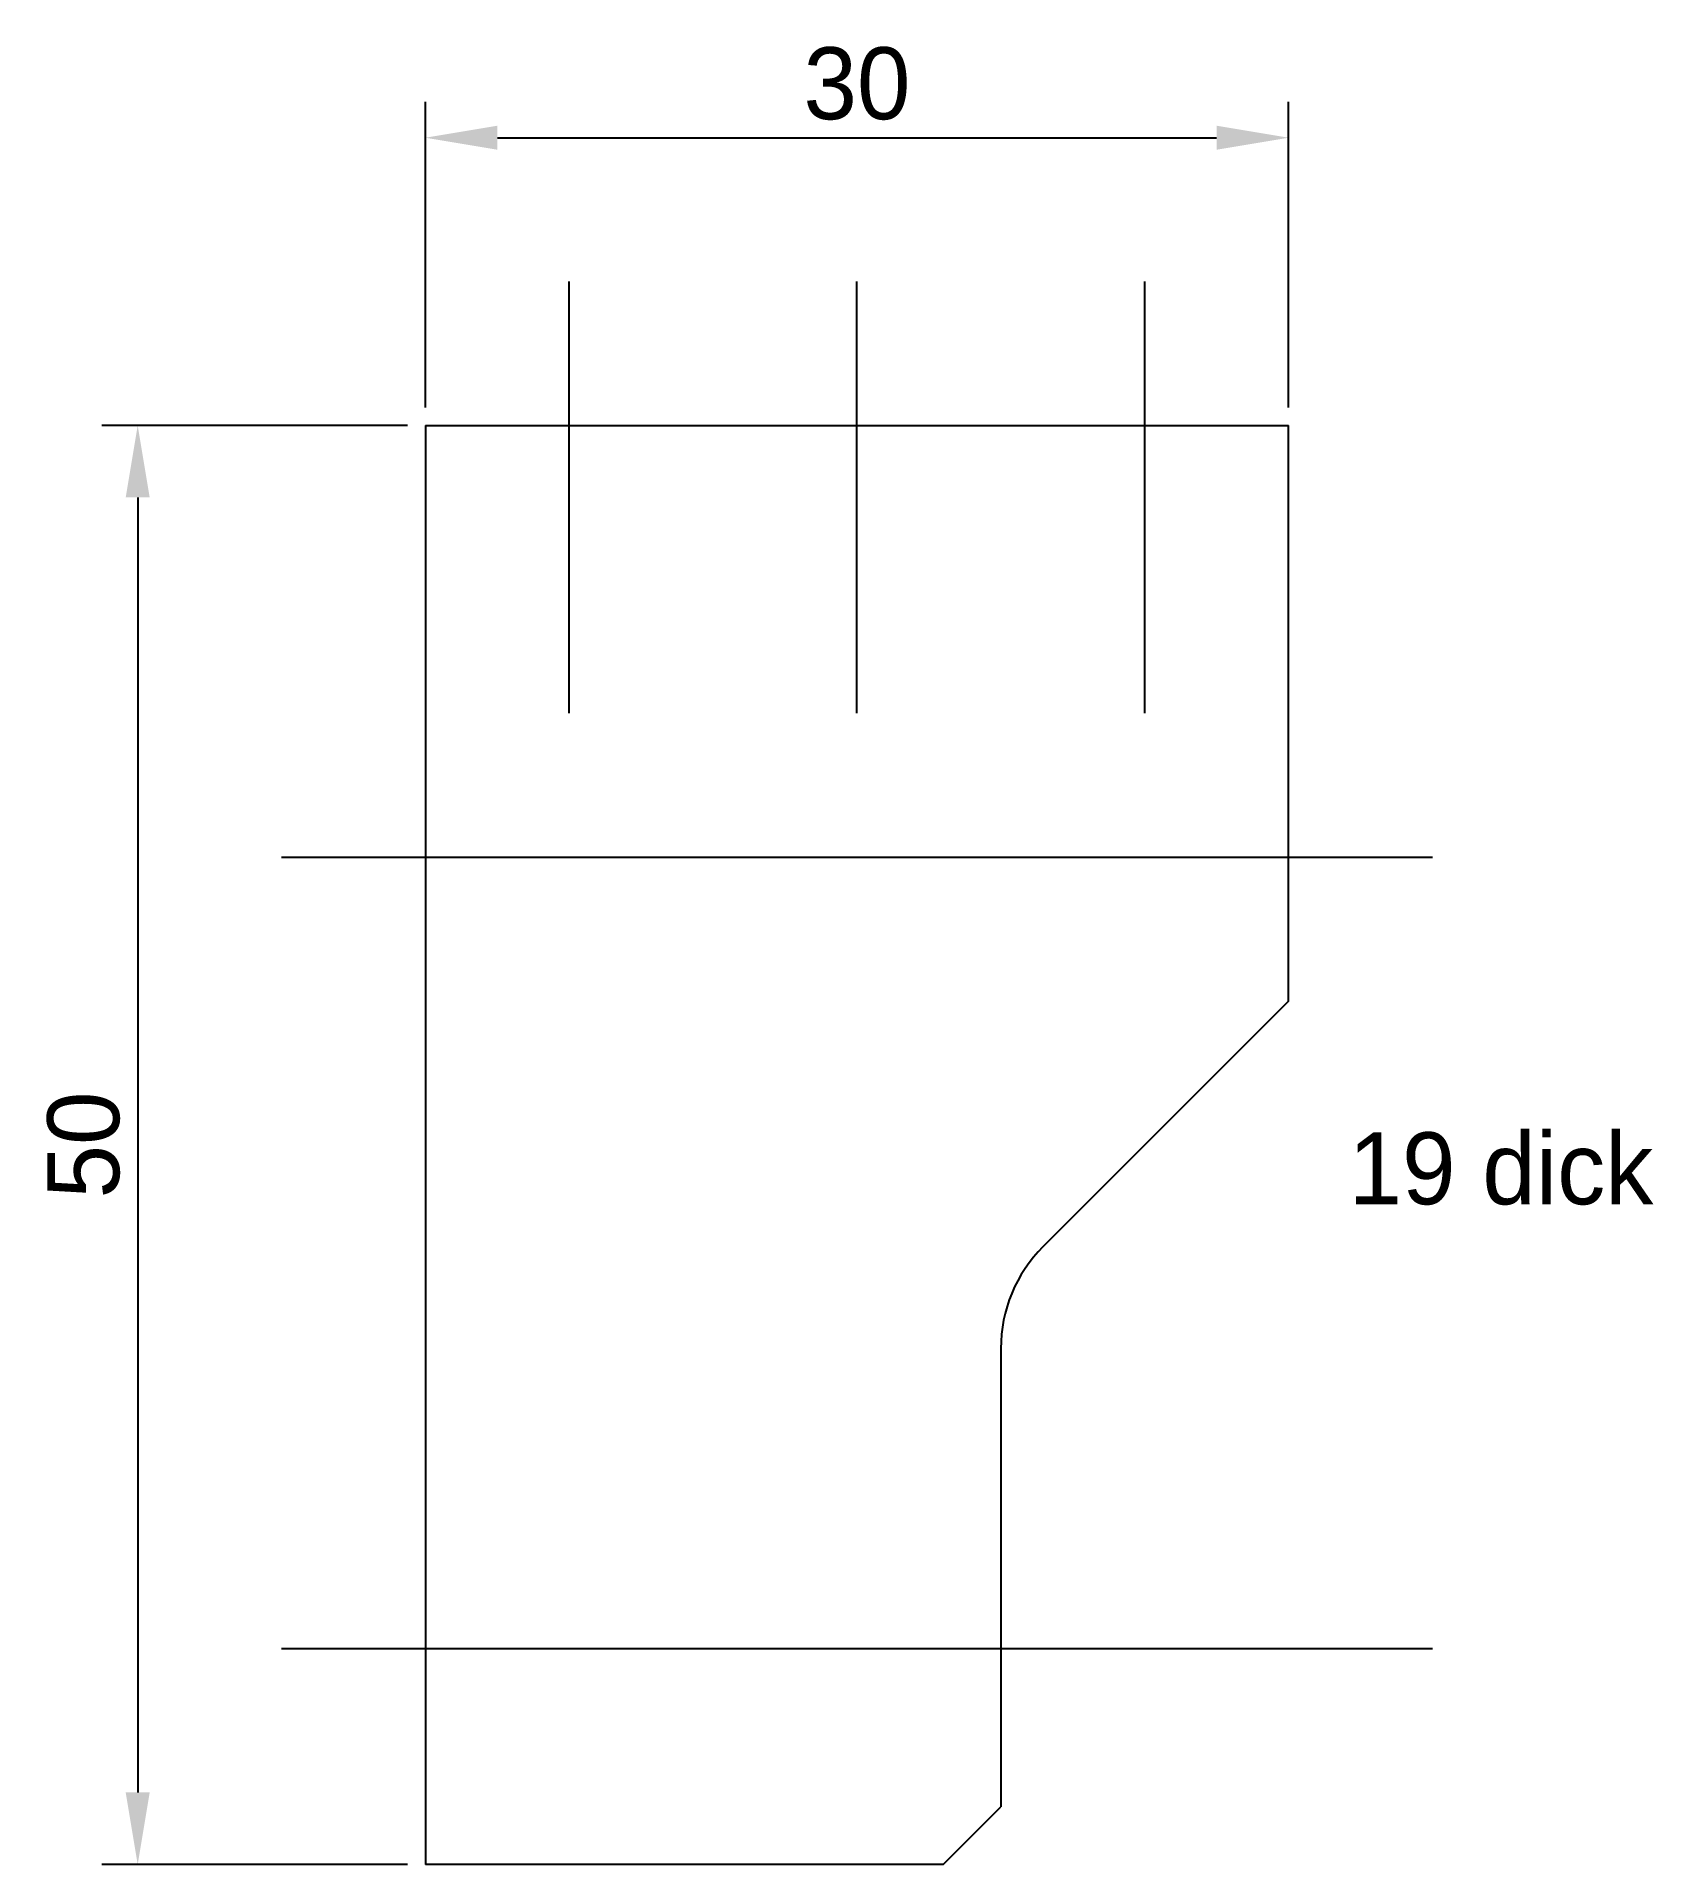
# Model space of a CAD drawing. Header units: millimetres. Extents: x 156.5 to 212.7, y 30 to 93.5.
import ezdxf

# ---------------------------------------------------------------- set-up
doc = ezdxf.new("R2010")
doc.units = ezdxf.units.MM
doc.dimstyles.new('ISO-25', dxfattribs={"dimtxt": 2.5, "dimasz": 2.5, "dimexe": 1.25, "dimexo": 0.625, "dimtad": 1, "dimtxsty": 'Standard', "dimcen": 2.5, "dimadec": 0, "dimazin": 0, "dimtfac": 1, "dimtmove": 0, "dimatfit": 3, "dimfxl": 0, "dimarcsym": 0})

# ---------------------------------------------------------------- blocks, each defined once
blk = doc.blocks.new('*D1')
at = {"color": 0, "lineweight": -2}
for p, q in [((169.375, 80), (158.75, 80)), ((160, 77.5), (160, 32.5)), ((169.375, 30), (158.75, 30))]:
    blk.add_line(p, q, dxfattribs=at)
at = {"color": 0}
for points in [[(159.583, 77.5), (160.417, 77.5), (160, 80)], [(159.583, 32.5), (160.417, 32.5), (160, 30)]]:
    blk.add_solid(points, dxfattribs=at)
at = {"layer": 'Defpoints', "color": 0}
for p in [(170, 80), (160, 30), (170, 30)]:
    blk.add_point(p, dxfattribs=at)
at = {"color": 0, "insert": (158.125, 55), "char_height": 2.5, "attachment_point": 5, "rotation": 90}
blk.add_mtext('50', dxfattribs=at)
blk = doc.blocks.new('*D2')
at = {"color": 0, "lineweight": -2}
for p, q in [((170, 80.625), (170, 91.25)), ((200, 80.625), (200, 91.25)), ((172.5, 90), (197.5, 90))]:
    blk.add_line(p, q, dxfattribs=at)
at = {"color": 0}
for points in [[(172.5, 90.417), (172.5, 89.583), (170, 90)], [(197.5, 90.417), (197.5, 89.583), (200, 90)]]:
    blk.add_solid(points, dxfattribs=at)
at = {"layer": 'Defpoints', "color": 0}
for p in [(200, 90), (170, 80), (200, 80)]:
    blk.add_point(p, dxfattribs=at)
at = {"color": 0, "insert": (185, 91.875), "char_height": 2.5, "attachment_point": 5}
blk.add_mtext('30', dxfattribs=at)

msp = doc.modelspace()

# ---------------------------------------------------------------- linework, layer by layer
for p, q in [((175, 70), (175, 85)), ((185, 70), (185, 85)), ((195, 70), (195, 85)), ((170, 80), (170, 30)), ((170, 80), (200, 80)), ((200, 60), (200, 80)), ((165, 65), (205, 65)), ((200, 60), (191.464, 51.464)), ((190, 47.929), (190, 32)), ((165, 37.5), (205, 37.5)), ((188, 30), (190, 32)), ((188, 30), (170, 30))]:
    msp.add_line(p, q)
msp.add_arc((195, 47.929), 5, 135, 180)

# ---------------------------------------------------------------- texts
at = {"insert": (202.086, 55.439), "char_height": 2.5, "width": 25.37, "attachment_point": 1}
msp.add_mtext('19 dick', dxfattribs=at)

# ---------------------------------------------------------------- dimensions: what is measured, and where the dimension line sits
for p2, distance, picture, middle in [((200, 80), 10, '*D2', (185, 91.875)), ((170, 30), -10, '*D1', (158.125, 55))]:
    dim = msp.add_aligned_dim(p1=(170, 80), p2=p2, distance=distance, dimstyle='ISO-25')
    dim.commit()
    dim.dimension.update_dxf_attribs({"geometry": picture, "text_midpoint": middle})

doc.saveas('drawing.dxf')
